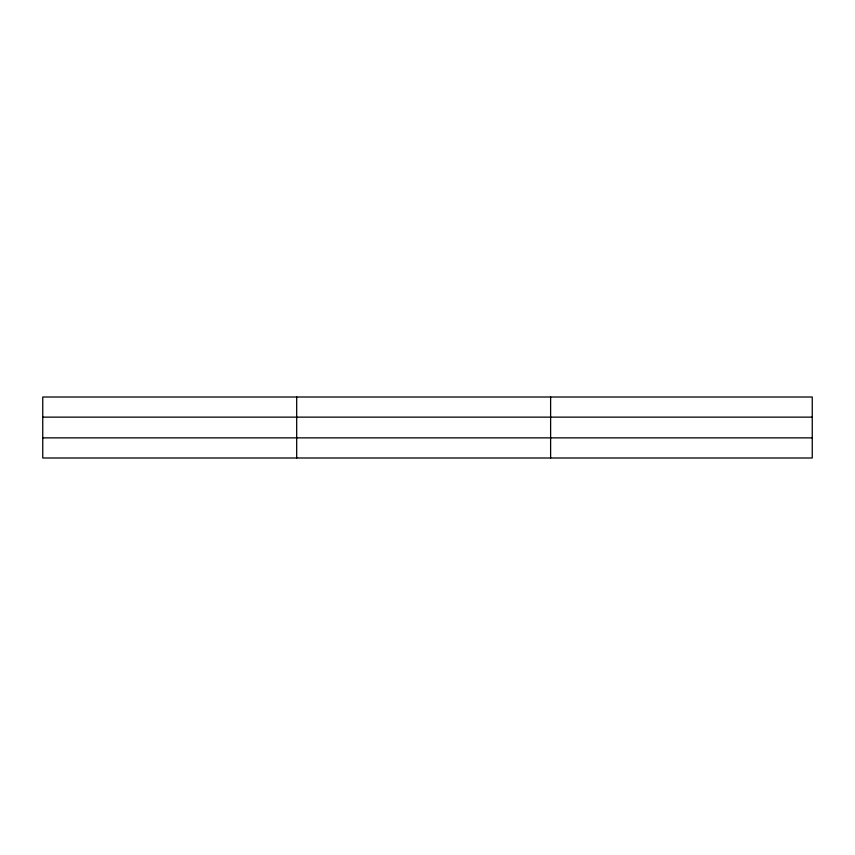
<?xml version="1.0" encoding="UTF-8"?>
<svg xmlns="http://www.w3.org/2000/svg" width="855" height="855" viewBox="0 0 855 855"><rect width="100%" height="100%" fill="white"/><g stroke="black" fill="none" stroke-linecap="round" stroke-linejoin="round"><path stroke-width="1.28" d="M296.685 397.009L296.685 457.991M550.62 397.009L550.62 457.991M812.25 417.133L812.25 397.009L42.75 397.009L42.75 457.991L812.25 457.991L812.25 417.133L42.75 417.133M42.75 437.867L812.25 437.867"/></g></svg>
